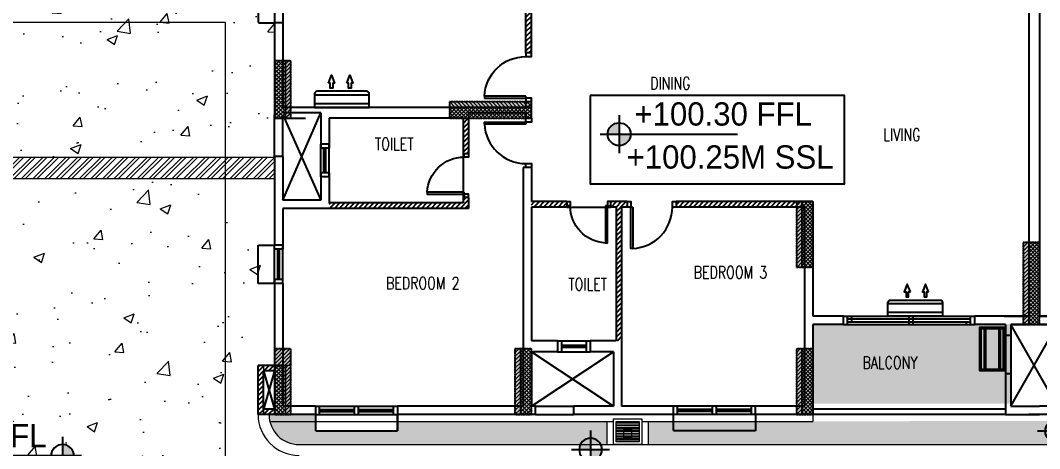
# Model space of a CAD drawing. Header units: millimetres. Extents: x 7964926 to 16080295, y -6277184 to -2986664.
# Drawn here: x 7988236 to 8006886, y -3138910 to -3131066 of the extents above; entities that cross this region are included whole.
import ezdxf

# ---------------------------------------------------------------- set-up
doc = ezdxf.new("R2010")
doc.units = ezdxf.units.MM
doc.header["$LTSCALE"] = 2000
doc.header["$MEASUREMENT"] = 0
for name, pattern in [('1', [0, 0, 0]), ('DASHED2', [0.375, 0.25, -0.125]), ('HIDDEN', [0.375, 0.25, -0.125])]:
    doc.linetypes.add(name, pattern=pattern)
for name, color, linetype in [('a-AC units', 7, 'Continuous'), ('a-chajja', 2, 'HIDDEN'), ('a-col', 8, 'DASHED2'), ('a-cutout', 8, 'Continuous'), ('a-door', 8, 'Continuous'), ('a-ele 1', 8, 'Continuous'), ('a-hat col', 252, 'Continuous'), ('a-hatch wall', 8, 'Continuous'), ('a-railing', 2, 'Continuous'), ('a-text m', 8, 'Continuous'), ('a-tile drop', 1, 'Continuous'), ('a-wall', 8, 'Continuous'), ('a-window', 8, 'Continuous'), ('L-FL', 7, 'Continuous')]:
    doc.layers.add(name, color=color, linetype=linetype)
for name, color, linetype, lineweight in [('Building block', 7, 'Continuous', 9), ('L - paving', 9, 'Continuous', 5), ('L-CHAMBERS', 50, 'Continuous', 5), ('L-CORECUT', 4, 'Continuous', 5), ('L-ELE 1', 24, 'Continuous', 20), ('L-ELE 2', 30, 'Continuous', 15), ('L-ELE 4', 27, 'Continuous', 9), ('L-HATCH-1', 9, 'Continuous', 5), ('L-Paver 400x400', 250, '1', 13), ('L-SHRUBS', 96, 'Continuous', 18), ('STR-Balcony', 250, 'Continuous', 15), ('STR-Capital', 8, 'Continuous', 15), ('STR-Column', 250, 'Continuous', 15), ('STR-Column Hatch', 250, 'Continuous', 15), ('STR-RCC Up Stand', 250, 'Continuous', 15)]:
    doc.layers.add(name, color=color, linetype=linetype, lineweight=lineweight)
doc.styles.add('a-100 txt m', font='romans.shx', dxfattribs={"width": 0.75, "height": 300})
doc.styles.add('Century Gothic', font='GOTHIC.TTF')
doc.styles.get("Standard").update_dxf_attribs({"font": 'romans.shx', "width": 0.75})
pattern_1 = [(45, (1286095.437, 166168.526), (-44.1941738, 44.1941738), [])]
pattern_2 = [(0, (5509213.427, -3743671.92), (12.5, 25), [0, -25])]
pattern_3 = [(315, (7499747.237, -621375.35), (35.3553391, 35.3553391), []), (45, (7499747.237, -621375.35), (-35.3553391, 35.3553391), [])]
pattern_4 = [(45, (5481601.44, -3629698.786), (-35.3553391, 35.3553391), []), (135, (5481601.44, -3629698.786), (-35.3553391, -35.3553391), [])]
pattern_5 = [(45, (5481601.44, -3635123.786), (-35.3553391, 35.3553391), []), (135, (5481601.44, -3635123.786), (-35.3553391, -35.3553391), [])]
pattern_6 = [(45, (5486101.44, -3635123.786), (-35.3553391, 35.3553391), []), (135, (5486101.44, -3635123.786), (-35.3553391, -35.3553391), [])]
pattern_7 = [(45, (5491251.44, -3635123.786), (-35.3553391, 35.3553391), []), (135, (5491251.44, -3635123.786), (-35.3553391, -35.3553391), [])]
pattern_8 = [(45, (5495401.44, -3633473.786), (-35.3553391, 35.3553391), []), (135, (5495401.44, -3633473.786), (-35.3553391, -35.3553391), [])]
pattern_9 = [(45, (5491251.44, -3632223.786), (-35.3553391, 35.3553391), []), (135, (5491251.44, -3632223.786), (-35.3553391, -35.3553391), [])]
pattern_10 = [(45, (5509213.427, -3525343.836), (-35.3553391, 35.3553391), [])]
pattern_11 = [(45, (5505063.427, -3526993.836), (-35.3553391, 35.3553391), [])]
pattern_12 = [(45, (5505063.427, -3524093.836), (-35.3553391, 35.3553391), [])]
pattern_13 = [(45, (5499913.427, -3526993.836), (-35.3553391, 35.3553391), [])]
pattern_14 = [(45, (5495713.427, -3526993.836), (-35.3553391, 35.3553391), [])]
pattern_15 = [(45, (5495713.427, -3521568.836), (-35.3553391, 35.3553391), [])]
pattern_16 = [(315, (7607877.187, -635187.335), (35.3553391, 35.3553391), [])]
pattern_17 = [(45, (5508973.427, -3616416.595), (-35.3553391, 35.3553391), [])]
pattern_18 = [(45, (0.82, 62375.11), (66.2912607, 243.067956), [312.5, -62.5, 0, -62.5])]
pattern_19 = [(50, (0, 0), (1972.4655, -172.56837), [206.25, -2268.75]), (355, (0, 0), (-381.56617, 2068.52837), [165, -1815]), (100.451444, (164.4, -14.4), (1590.89933, 1895.95998), [175.28553, -1928.1408]), (46.1842, (0, 550), (2934.91366, -455.178), [309.375, -3403.125]), (96.635635, (244.6, 512), (2570.32035, 2678.82615), [262.9284, -2892.2128]), (351.184164, (0, 550), (2570.3203, 2678.8262), [247.5, -2722.5]), (21, (275, 412.5), (1641.4944, -1107.20195), [206.25, -2268.75]), (326, (275, 412.5), (669.11716, 1994.1626), [165, -1815]), (71.451445, (411.8, 320.2), (2310.61154, 886.96067), [175.2855, -1928.1408]), (37.5, (0, 0), (33.4396, 915.4581), [0, -1793, 0, -1842.5, 0, -1821.875]), (7.5, (0, 0), (723.44123, 1084.63221), [0, -1050.5, 0, -1751.75, 0, -694.375]), (327.5, (-613.25, 0), (1468.0117, -62.0259), [0, -687.5, 0, -2145, 0, -2846.25]), (317.5, (-888.2, 0), (1603.76197, 275.2887), [0, -893.75, 0, -1424.5, 0, -2021.25])]

# ---------------------------------------------------------------- blocks, each defined once
blk = doc.blocks.new('basement - column')
at = {"layer": 'a-hat col'}
h = blk.add_hatch(color=256, dxfattribs=at)
h.dxf.hatch_style = 1
h.paths.add_polyline_path([(4800, -46799), (5100, -46799), (5100, -45749), (4800, -45749)])
h = blk.add_hatch(color=256, dxfattribs=at)
h.dxf.hatch_style = 1
h.paths.add_polyline_path([(9500, -46499), (8000, -46499), (8000, -46799), (9500, -46799)])
h = blk.add_hatch(color=256, dxfattribs=at)
h.dxf.hatch_style = 1
h.paths.add_polyline_path([(14650, -48324), (14350, -48324), (14350, -49524), (14650, -49524)])
h = blk.add_hatch(color=256, dxfattribs=at)
h.dxf.hatch_style = 1
h.paths.add_polyline_path([(18800, -49074), (18500, -49074), (18500, -50574), (18800, -50574)])
h = blk.add_hatch(color=256, dxfattribs=at)
h.dxf.hatch_style = 1
h.paths.add_polyline_path([(5100, -51024), (4800, -51024), (4800, -52224), (5100, -52224)])
h = blk.add_hatch(color=256, dxfattribs=at)
h.dxf.hatch_style = 1
h.paths.add_polyline_path([(9500, -51024), (9200, -51024), (9200, -52224), (9500, -52224)])
h = blk.add_hatch(color=256, dxfattribs=at)
h.dxf.hatch_style = 1
h.paths.add_polyline_path([(14650, -51024), (14350, -51024), (14350, -52224), (14650, -52224)])
at = {"layer": 'a-col', "linetype": 'DASHED2', "ltscale": 0.001}
for points in [[(4800, -46799), (5100, -46799), (5100, -45749), (4800, -45749)], [(8000, -46499), (8000, -46799), (9500, -46799), (9500, -46499)], [(14350, -49524), (14650, -49524), (14650, -48324), (14350, -48324)], [(18500, -50574), (18800, -50574), (18800, -49074), (18500, -49074)], [(4800, -52224), (5100, -52224), (5100, -51024), (4800, -51024)], [(9200, -52224), (9500, -52224), (9500, -51024), (9200, -51024)], [(14350, -52224), (14650, -52224), (14650, -51024), (14350, -51024)]]:
    blk.add_lwpolyline(points, close=True, dxfattribs=at)
blk = doc.blocks.new('finish lvl')
h = blk.add_hatch(color=256)
edge = h.paths.add_edge_path()
edge.add_ellipse((0.0378, 0.003), major_axis=(-0.0305, 0.0305), ratio=1, start_angle=-45, end_angle=45)
edge.add_line((-0.0053, 0.003), (0.0378, 0.003))
edge.add_line((0.0378, 0.003), (0.0378, 0.0461))
edge = h.paths.add_edge_path()
edge.add_ellipse((0.0378, 0.003), major_axis=(-0.0305, 0.0305), ratio=1, start_angle=135, end_angle=225)
edge.add_line((0.0809, 0.003), (0.0378, 0.003))
edge.add_line((0.0378, 0.003), (0.0378, -0.0401))
for p, q in [((0.0378, 0.0748), (0.0378, -0.0688)), ((-0.034, 0.003), (0.4857, 0.003))]:
    blk.add_line(p, q)
blk.add_ellipse((0.0378, 0.003), major_axis=(-0.0305, 0.0305), ratio=1, start_param=1.570796326794534, end_param=7.85398163397412)
at = {"layer": 'L-FL'}
for tag, p in [('%%P0.00', (0.1256, 0.0357)), ('FIN.LVL.', (0.1075, -0.103))]:
    blk.add_attdef(tag, p, '', height=0.08, dxfattribs=at)
blk = doc.blocks.new('*U160')
for points in [[(0, 80), (60, 80), (60, 0), (0, 0)], [(800, 80), (740, 80), (740, 0), (800, 0)]]:
    blk.add_lwpolyline(points)
blk.add_lwpolyline([(95, 0), (95, -679), (60, -679), (60, 0)], close=True)
blk.add_arc((57, 2), 683, 273.153, 359.7973)
blk = doc.blocks.new('*U161')
blk.add_line((70, 0), (70, 0))
blk.add_lwpolyline([(795, 100), (795, 859), (830, 859), (830, 100)], close=True)
for points in [[(0, 100), (70, 100), (70, 0), (0, 0)], [(900, 0), (830, 0), (830, 100), (900, 100)]]:
    blk.add_lwpolyline(points)
blk.add_arc((830, 100), 760, 92.6396, 180)
blk = doc.blocks.new('sd2400')
for p, q in [((0, 150), (2400, 150)), ((0, 0), (2400, 0)), ((75, 150), (75, 0)), ((75, 100), (2325, 100)), ((75, 50), (2325, 50)), ((150, 100), (150, 0)), ((1200, 150), (1200, 0)), ((1275, 150), (1275, 0)), ((2250, 150), (2250, 100)), ((2325, 150), (2325, 0))]:
    blk.add_line(p, q)
blk = doc.blocks.new('AC IDU')
at = {"color": 8}
for p, q in [((419493, 283872), (419493, 284872)), ((419651, 283872), (419651, 284872))]:
    blk.add_line(p, q, dxfattribs=at)
blk.add_lwpolyline([(419423, 284872), (419668, 284872, -0.414214), (419718, 284822), (419718, 283922, -0.414214), (419668, 283872), (419423, 283872)], format="xyb", close=True, dxfattribs=at)
at = {"color": 252}
for points in [[(419867, 284460), (420012, 284516), (419867, 284573), (419867, 284539), (419776, 284539), (419776, 284494), (419867, 284494)], [(419867, 284126), (420012, 284183), (419867, 284239), (419867, 284205), (419776, 284205), (419776, 284160), (419867, 284160)]]:
    blk.add_lwpolyline(points, close=True, dxfattribs=at)
blk = doc.blocks.new('AC ODU')
at = {"color": 8}
for p, q in [((420369, 284087), (421119, 284087)), ((420369, 284062), (421119, 284062)), ((420369, 283822), (421119, 283822)), ((420369, 283797), (421119, 283797))]:
    blk.add_line(p, q, dxfattribs=at)
for points in [[(420344, 284167), (421144, 284167), (421144, 283717), (420344, 283717)], [(420369, 284142), (421119, 284142), (421119, 283742), (420369, 283742)]]:
    blk.add_lwpolyline(points, close=True, dxfattribs=at)
blk = doc.blocks.new('block 1')
at = {"layer": 'a-hatch wall'}
h = blk.add_hatch(dxfattribs=at)
h.set_pattern_fill('ANSI31', color=256, scale=500)
h.set_pattern_definition(pattern_1)
h.paths.add_polyline_path([(8075169, -2893105), (8075069, -2893105), (8075069, -2895005), (8075169, -2895005)])
h = blk.add_hatch(dxfattribs=at)
h.set_pattern_fill('ANSI31', color=256, scale=500)
h.set_pattern_definition(pattern_1)
h.paths.add_polyline_path([(8074019, -2896205), (8073919, -2896205), (8073919, -2896855), (8074019, -2896855)])
h.paths.add_polyline_path([(8075169, -2895905), (8075069, -2895905), (8075069, -2896005), (8075169, -2896005)])
h = blk.add_hatch(dxfattribs=at)
h.set_pattern_fill('ANSI31', color=256, scale=500)
h.set_pattern_definition(pattern_1)
h.paths.add_polyline_path([(8074019, -2897655), (8073919, -2897655), (8073919, -2897755), (8071469, -2897755), (8071469, -2897855), (8074019, -2897855)])
h = blk.add_hatch(dxfattribs=at)
h.set_pattern_fill('ANSI31', color=256, scale=500)
h.set_pattern_definition(pattern_1)
h.paths.add_polyline_path([(8075819, -2897730), (8075169, -2897730), (8075169, -2897830), (8075819, -2897830)])
h = blk.add_hatch(dxfattribs=at)
h.set_pattern_fill('ANSI31', color=256, scale=500)
h.set_pattern_definition(pattern_1)
h.paths.add_polyline_path([(8076819, -2897830), (8076919, -2897830), (8076919, -2897730), (8076619, -2897730), (8076619, -2897830), (8076719, -2897830), (8076719, -2900280), (8076819, -2900280)])
h = blk.add_hatch(dxfattribs=at)
h.set_pattern_fill('ANSI31', color=256, scale=500)
h.set_pattern_definition(pattern_1)
h.paths.add_polyline_path([(8080119, -2897730), (8077819, -2897730), (8077819, -2897830), (8080119, -2897830)])
h = blk.add_hatch(dxfattribs=at)
h.set_pattern_fill('ANSI31', color=256, scale=500)
h.set_pattern_definition(pattern_1)
h.paths.add_polyline_path([(8070269, -2900830), (8070469, -2900830), (8070469, -2900730), (8070169, -2900730), (8070169, -2901630), (8070469, -2901630), (8070469, -2901530), (8070269, -2901530)])
at = {"layer": 'a-chajja'}
blk.add_line((8072719, -2901630), (8072719, -2901930), dxfattribs=at)
at = {"layer": 'a-chajja', "ltscale": 0.005}
for points in [[(8070469, -2892955), (8070169, -2892955), (8070169, -2894455), (8070469, -2894455)], [(8070469, -2899230), (8070169, -2899230), (8070169, -2898530), (8070469, -2898530)], [(8071219, -2901630), (8071219, -2901930), (8072719, -2901930), (8072719, -2901630)], [(8079269, -2901630), (8079269, -2901930), (8077769, -2901930), (8077769, -2901630)]]:
    blk.add_lwpolyline(points, dxfattribs=at)
at = {"layer": 'a-cutout', "linetype": 'HIDDEN', "ltscale": 1000}
for p, q in [((8070619, -2897705), (8071319, -2896105)), ((8070619, -2896143), (8071319, -2897705)), ((8083944, -2901480), (8084794, -2899980)), ((8084794, -2901480), (8083944, -2899980)), ((8075169, -2900480), (8076669, -2901480)), ((8075169, -2901480), (8076669, -2900480)), ((8070269, -2900830), (8070469, -2901530)), ((8070469, -2900830), (8070269, -2901530))]:
    blk.add_line(p, q, dxfattribs=at)
at = {"layer": 'a-door'}
for p, q in [((8070469, -2896905), (8070469, -2896143)), ((8070619, -2896905), (8070619, -2896143)), ((8083844, -2900180), (8083844, -2900880)), ((8083944, -2900180), (8083944, -2900880)), ((8075244, -2901480), (8075944, -2901480)), ((8075244, -2901630), (8075944, -2901630))]:
    blk.add_line(p, q, dxfattribs=at)
at = {"layer": 'a-ele 1'}
blk.add_line((8070469, -2896205), (8071038, -2896205), dxfattribs=at)
at = {"layer": 'a-railing'}
for p, q in [((8083844, -2901530), (8080319, -2901530)), ((8083844, -2901630), (8080319, -2901630))]:
    blk.add_line(p, q, dxfattribs=at)
at = {"layer": 'a-tile drop', "color": 8}
for p, q in [((8073919, -2896855), (8073919, -2897655)), ((8075819, -2897830), (8076619, -2897830))]:
    blk.add_line(p, q, dxfattribs=at)
at = {"layer": 'a-wall'}
for p, q in [((8084269, -2891805), (8084269, -2899830)), ((8084469, -2891805), (8084469, -2899830)), ((8075069, -2895005), (8075069, -2893105)), ((8075169, -2895005), (8075169, -2894080)), ((8070469, -2894455), (8070469, -2896143)), ((8070619, -2894455), (8070469, -2894455)), ((8070619, -2894455), (8070619, -2896005)), ((8075169, -2895005), (8075069, -2895005)), ((8075069, -2896005), (8075069, -2895905)), ((8075169, -2895905), (8075069, -2895905)), ((8075169, -2896205), (8075169, -2895905)), ((8075069, -2896005), (8070619, -2896005)), ((8071319, -2896105), (8070619, -2896105)), ((8071319, -2896105), (8071319, -2896755)), ((8074019, -2896105), (8074019, -2896855)), ((8075069, -2896105), (8074019, -2896105)), ((8075069, -2896105), (8075069, -2896205)), ((8071469, -2896205), (8071469, -2896755)), ((8073919, -2896205), (8071469, -2896205)), ((8073919, -2896205), (8073919, -2896855)), ((8075169, -2896205), (8075069, -2896205)), ((8071469, -2896680), (8071319, -2896680)), ((8070469, -2896905), (8070469, -2898530)), ((8070619, -2896905), (8070469, -2896905)), ((8070619, -2896905), (8070619, -2897705)), ((8074019, -2896855), (8073919, -2896855)), ((8071319, -2897205), (8071319, -2897705)), ((8071469, -2897280), (8071319, -2897280)), ((8071469, -2897205), (8071469, -2897755)), ((8075019, -2897105), (8075019, -2901480)), ((8075169, -2897105), (8075019, -2897105)), ((8075169, -2897105), (8075169, -2897730)), ((8071319, -2897705), (8070619, -2897705)), ((8073919, -2897755), (8071469, -2897755)), ((8073919, -2897655), (8073919, -2897755)), ((8074019, -2897655), (8073919, -2897655)), ((8074019, -2897655), (8074019, -2897855)), ((8075819, -2897730), (8075169, -2897730)), ((8075819, -2897830), (8075169, -2897830)), ((8075169, -2897830), (8075169, -2900280)), ((8075819, -2897730), (8075819, -2897830)), ((8076919, -2897730), (8076619, -2897730)), ((8076619, -2897730), (8076619, -2897830)), ((8076719, -2897830), (8076619, -2897830)), ((8076719, -2897830), (8076719, -2900280)), ((8076919, -2897830), (8076819, -2897830)), ((8076819, -2897830), (8076819, -2901480)), ((8076919, -2897730), (8076919, -2897830)), ((8080319, -2897730), (8077819, -2897730)), ((8077819, -2897730), (8077819, -2897830)), ((8080169, -2897830), (8077819, -2897830)), ((8080169, -2897830), (8080169, -2901480)), ((8080319, -2897730), (8080319, -2899830)), ((8070619, -2897855), (8070619, -2898530)), ((8074019, -2897855), (8070619, -2897855)), ((8070619, -2898530), (8070469, -2898530)), ((8070619, -2899230), (8070469, -2899230)), ((8070469, -2899230), (8070469, -2900730)), ((8070619, -2899230), (8070619, -2900730)), ((8080881, -2899830), (8080319, -2899830)), ((8080881, -2899980), (8080881, -2899830)), ((8084269, -2899830), (8083281, -2899830)), ((8083281, -2899980), (8083281, -2899830)), ((8083819, -2899830), (8084269, -2899830)), ((8084469, -2899830), (8085456, -2899830)), ((8084919, -2899830), (8084469, -2899830)), ((8080881, -2899980), (8080319, -2899980)), ((8080319, -2899980), (8080319, -2901630)), ((8083844, -2899980), (8083281, -2899980)), ((8083844, -2899980), (8083844, -2900180)), ((8084269, -2899980), (8083944, -2899980)), ((8083944, -2899980), (8083944, -2900180)), ((8083944, -2899980), (8084269, -2899980)), ((8084469, -2899980), (8084794, -2899980)), ((8084794, -2899980), (8084469, -2899980)), ((8083844, -2900180), (8083944, -2900180)), ((8075644, -2900280), (8075169, -2900280)), ((8075644, -2900280), (8075644, -2900480)), ((8076719, -2900280), (8076244, -2900280)), ((8076244, -2900280), (8076244, -2900480)), ((8075644, -2900480), (8075169, -2900480)), ((8075169, -2900480), (8075169, -2901480)), ((8076669, -2900480), (8076244, -2900480)), ((8076669, -2900480), (8076669, -2901480)), ((8070169, -2901630), (8070169, -2900730)), ((8070469, -2900730), (8070169, -2900730)), ((8070469, -2900730), (8070469, -2901630)), ((8070619, -2900730), (8070469, -2900730)), ((8070619, -2900730), (8070619, -2901480)), ((8070269, -2901530), (8070269, -2900830)), ((8070469, -2900830), (8070269, -2900830)), ((8083844, -2900880), (8083844, -2901630)), ((8083844, -2900880), (8083944, -2900880)), ((8083944, -2900880), (8083944, -2901480)), ((8070469, -2901530), (8070269, -2901530)), ((8071219, -2901480), (8070669, -2901480)), ((8071219, -2901480), (8071219, -2901630)), ((8071219, -2901480), (8071219, -2901630)), ((8072719, -2901480), (8072719, -2901630)), ((8075019, -2901480), (8072719, -2901480)), ((8072719, -2901480), (8072719, -2901630)), ((8075244, -2901480), (8075169, -2901480)), ((8075244, -2901630), (8075244, -2901480)), ((8076669, -2901480), (8075944, -2901480)), ((8075944, -2901630), (8075944, -2901480)), ((8077769, -2901480), (8076819, -2901480)), ((8077769, -2901630), (8077769, -2901480)), ((8080169, -2901480), (8079269, -2901480)), ((8079269, -2901630), (8079269, -2901480)), ((8083944, -2901480), (8084469, -2901480)), ((8084794, -2901480), (8084469, -2901480)), ((8070469, -2901630), (8070169, -2901630)), ((8071219, -2901630), (8070469, -2901630)), ((8075244, -2901630), (8072719, -2901630)), ((8077769, -2901630), (8075944, -2901630)), ((8080319, -2901630), (8079269, -2901630)), ((8083844, -2901630), (8084469, -2901630)), ((8084894, -2901630), (8084269, -2901630))]:
    blk.add_line(p, q, dxfattribs=at)
at = {"layer": 'a-window'}
for p, q in [((8070469, -2892955), (8070469, -2894455)), ((8070619, -2892955), (8070619, -2894455)), ((8071319, -2896755), (8071319, -2896680)), ((8071469, -2896755), (8071469, -2896680)), ((8071319, -2897205), (8071319, -2896755)), ((8071469, -2896755), (8071319, -2896755)), ((8071371, -2897205), (8071371, -2896755)), ((8071406, -2897205), (8071406, -2896755)), ((8071469, -2897205), (8071469, -2896755)), ((8071319, -2897280), (8071319, -2897205)), ((8071469, -2897205), (8071319, -2897205)), ((8071469, -2897280), (8071469, -2897205)), ((8070469, -2899230), (8070469, -2898530)), ((8070619, -2899230), (8070619, -2898530)), ((8070529, -2899155), (8070529, -2898605)), ((8070559, -2899155), (8070559, -2898605)), ((8075644, -2900280), (8076244, -2900280)), ((8075719, -2900280), (8075719, -2900480)), ((8075719, -2900363), (8076169, -2900363)), ((8075719, -2900398), (8076169, -2900398)), ((8076169, -2900280), (8076169, -2900480)), ((8075644, -2900480), (8076244, -2900480)), ((8071219, -2901480), (8072719, -2901480)), ((8071294, -2901630), (8071294, -2901480)), ((8071294, -2901538), (8071931, -2901538)), ((8071931, -2901630), (8071931, -2901480)), ((8072006, -2901630), (8072006, -2901480)), ((8072006, -2901538), (8072644, -2901538)), ((8072644, -2901630), (8072644, -2901480)), ((8079269, -2901480), (8077769, -2901480)), ((8077844, -2901630), (8077844, -2901480)), ((8078481, -2901538), (8077844, -2901538)), ((8078481, -2901630), (8078481, -2901480)), ((8078556, -2901630), (8078556, -2901480)), ((8079194, -2901538), (8078556, -2901538)), ((8079194, -2901630), (8079194, -2901480)), ((8071219, -2901630), (8072719, -2901630)), ((8071294, -2901573), (8071931, -2901573)), ((8072006, -2901573), (8072644, -2901573)), ((8079269, -2901630), (8077769, -2901630)), ((8078481, -2901573), (8077844, -2901573)), ((8079194, -2901573), (8078556, -2901573))]:
    blk.add_line(p, q, dxfattribs=at)
for points in [[(8070619, -2898530), (8070619, -2898605), (8070469, -2898605), (8070469, -2898530)], [(8070619, -2899230), (8070619, -2899155), (8070469, -2899155), (8070469, -2899230)]]:
    blk.add_lwpolyline(points, dxfattribs=at)
at = {"layer": 'a-AC units', "xscale": -1, "rotation": 270}
blk.add_blockref('AC IDU', (7787330, -3315428), dxfattribs=at)
at = {"layer": 'a-AC units'}
for name, p, rotation in [('AC IDU', (8366564, -3319253), 89.9999999998772), ('AC IDU', (8366564, -3319253), 89.9999999998772), ('AC ODU', (7799658, -2479686), 270)]:
    blk.add_blockref(name, p, dxfattribs=dict(at, rotation=rotation))
at = {"layer": 'a-door', "xscale": -1}
for name, p, rotation in [('*U161', (8075169, -2895005), 90), ('*U160', (8073939, -2897655), 270), ('sd2400', (8080881, -2899830), 180)]:
    blk.add_blockref(name, p, dxfattribs=dict(at, rotation=rotation))
at = {"layer": 'a-door'}
for p, rotation in [((8075169, -2897105), 90), ((8077819, -2897730), 180)]:
    blk.add_blockref('*U161', p, dxfattribs=dict(at, rotation=rotation))
at = {"layer": 'a-door', "xscale": -1}
blk.add_blockref('*U160', (8076619, -2897810), dxfattribs=at)

msp = doc.modelspace()

# ---------------------------------------------------------------- hatches: boundary and pattern name
at = {"layer": 'L - paving'}
h = msp.add_hatch(dxfattribs=at)
h.set_pattern_fill('AR-CONC', color=252, scale=275)
h.set_pattern_definition(pattern_19)
h.paths.add_polyline_path([(7986586.3, -3133569.2), (7992886.1, -3133568.9), (7992886.1, -3129560), (7992586.1, -3129610), (7992586.1, -3128450.7), (7992586, -3128450.7), (7992586, -3127569.1), (7991626, -3127569.1), (7991626, -3127569.1), (7986586.3, -3127569.1)])
h = msp.add_hatch(dxfattribs=at)
h.set_pattern_fill('ANSI36', color=37, scale=1000)
h.set_pattern_definition(pattern_18)
edge = h.paths.add_edge_path()
edge.add_line((7992136.3, -3148035), (7992136.3, -3147785))
edge.add_arc((7992306.3, -3140956.6), 6830.5, 268.57325, 291.21603)
edge.add_arc((7997602.3, -3156185), 9300, 90, 107.67807, ccw=False)
edge.add_line((7997602.3, -3146885), (7997602.3, -3145035))
edge.add_arc((7997602.3, -3156185), 11150, 90, 107.67807)
edge.add_arc((7992136.3, -3139035), 6850, 162.24721, 287.67807, ccw=False)
edge.add_arc((7974192.2, -3131834.2), 12512.3, 335.88494, 350.17669)
edge.add_line((7986521, -3133968.9), (7984258.1, -3133968.9))
edge.add_arc((7977879.4, -3133322.3), 6411.4, 332.55187, 354.2119, ccw=False)
edge.add_line((7983569.1, -3136277.6), (7983260.9, -3137542.5))
edge.add_arc((7992136.3, -3139035), 9000, 170.45434, 171.44305)
edge.add_arc((7992162.9, -3139026.2), 9025, 171.52311, 224.84675)
edge.add_line((7985764.2, -3145390.8), (7985927.8, -3145550.8))
edge.add_arc((7992136.3, -3139035), 9000, 226.3839, 238.66117)
edge.add_line((7987455.4, -3146721.9), (7987825.7, -3146032.6))
edge.add_line((7987825.7, -3146032.6), (7988671.4, -3146486.9))
edge.add_line((7988671.4, -3146486.9), (7988300.8, -3147176.8))
edge.add_arc((7992136.3, -3139035), 9000, 244.77563, 270)
h = msp.add_hatch(dxfattribs=at)
h.set_pattern_fill('ANSI36', color=37, scale=1000)
h.set_pattern_definition(pattern_18)
edge = h.paths.add_edge_path()
edge.add_line((7992136.3, -3148035), (7992136.3, -3147785))
edge.add_arc((7992306.3, -3140956.6), 6830.5, 268.57325, 291.21603)
edge.add_arc((7997602.3, -3156185), 9300, 90, 107.67807, ccw=False)
edge.add_line((7997602.3, -3146885), (7997602.3, -3145035))
edge.add_arc((7997602.3, -3156185), 11150, 90, 107.67807)
edge.add_arc((7992136.3, -3139035), 6850, 162.24721, 287.67807, ccw=False)
edge.add_arc((7974192.2, -3131834.2), 12512.3, 335.88494, 350.17669)
edge.add_line((7986521, -3133968.9), (7984258.1, -3133968.9))
edge.add_arc((7977879.4, -3133322.3), 6411.4, 332.55187, 354.2119, ccw=False)
edge.add_line((7983569.1, -3136277.6), (7983260.9, -3137542.5))
edge.add_arc((7983415.6, -3138827.7), 1294.5, 83.13568, 96.86432, ccw=False)
edge.add_arc((7992114.5, -3139047.7), 8675.8, 170.0087, 226.4298)
edge.add_line((7986134.8, -3145333.6), (7985927.8, -3145550.8))
edge.add_arc((7992136.3, -3139035), 9000, 226.3839, 238.66117)
edge.add_line((7987455.4, -3146721.9), (7987825.7, -3146032.6))
edge.add_line((7987825.7, -3146032.6), (7988671.4, -3146486.9))
edge.add_line((7988671.4, -3146486.9), (7988300.8, -3147176.8))
edge.add_arc((7992136.3, -3139035), 9000, 244.77563, 270)
h = msp.add_hatch(dxfattribs=at)
h.set_pattern_fill('AR-CONC', color=252, scale=275)
h.set_pattern_definition(pattern_19)
edge = h.paths.add_edge_path()
edge.add_arc((7997587.7, -3156087), 11052, 89.92428, 107.02814, ccw=False)
edge.add_line((7997602.3, -3145035), (7997602.3, -3139092))
edge.add_line((7997602.3, -3139092), (7993336.1, -3139035))
edge.add_arc((7993336.2, -3138284.7), 750.3, 180.02144, 269.99108, ccw=False)
edge.add_line((7992586, -3138285), (7992586, -3137385))
edge.add_line((7992586, -3137385), (7992886.1, -3137385))
edge.add_line((7992886.1, -3137385), (7992886.1, -3133968.9))
edge.add_line((7992886.1, -3133968.9), (7992886.1, -3133968.9))
edge.add_line((7992886.1, -3133968.9), (7986521, -3133968.9))
edge.add_arc((7973090.9, -3131571.9), 13642.3, 336.16526, 349.88058, ccw=False)
edge.add_arc((7992136.5, -3139036.6), 6850.7, 163.4468, 288.86131)
at = {"layer": 'L-HATCH-1'}
h = msp.add_hatch(dxfattribs=at)
h.set_pattern_fill('STEEL', color=26, scale=1200)
h.set_pattern_definition([(45, (0, 0), (-106.0660172, 106.0660172), []), (45, (0, 75), (-106.0660172, 106.0660172), [])])
edge = h.paths.add_edge_path()
edge.add_line((7984285.2, -3133568.9), (7984285.2, -3133589.1))
edge.add_arc((7977879.4, -3133322.3), 6411.4, 354.2119, 357.61521, ccw=False)
edge.add_line((7984258.1, -3133968.9), (7992886.1, -3133968.9))
edge.add_line((7992886.1, -3133968.9), (7992886.1, -3133568.9))
edge.add_line((7992886.1, -3133568.9), (7984285.2, -3133568.9))
at = {"layer": 'L-Paver 400x400', "true_color": 0x636466}
h = msp.add_hatch(dxfattribs=at)
h.set_pattern_fill('ANSI32', color=251, scale=135, angle=315)
h.set_pattern_definition([(0, (475, 9694.155), (1e-14, 50.625), []), (0, (491.873, 9677.28), (1e-14, 50.625), [])])
h.paths.add_polyline_path([(7999558.7, -3138414.6), (7999138.7, -3138414.6), (7999138.7, -3138785), (7999558.7, -3138785)])
at = {"layer": 'L-SHRUBS'}
h = msp.add_hatch(dxfattribs=at)
h.set_pattern_fill('GRASS', color=256, scale=200)
h.set_pattern_definition([(90, (83511.5, 57551.15), (-141.4213562, 141.4213562), [37.5, -245.3427126]), (45, (83511.5, 57551.15), (-141.4213562, 141.4213562), [37.5, -162.5]), (135, (83511.5, 57551.15), (-141.4213562, -141.4213562), [37.5, -162.5])])
edge = h.paths.add_edge_path()
edge.add_arc((7993336.1, -3138285), 550, 180, 270)
edge.add_line((7993336.1, -3138835), (7998973.7, -3138835))
edge.add_line((7998973.7, -3138835), (7998973.7, -3138410))
edge.add_line((7998973.7, -3138410), (7995136.3, -3138410))
edge.add_line((7995136.3, -3138410), (7995136.3, -3138585))
edge.add_line((7995136.3, -3138585), (7993636.3, -3138585))
edge.add_line((7993636.3, -3138585), (7993636.3, -3138285))
edge.add_line((7993636.3, -3138285), (7992786.1, -3138285))
h.paths.add_polyline_path([(8013398.7, -3138835), (8013398.7, -3138285), (8013386.3, -3138285), (8013386.3, -3138410), (8011886.3, -3138410), (8011886.3, -3138394), (8002736.1, -3138410), (8001562, -3138410), (8000943, -3138410), (8000186.3, -3138410), (7999723.7, -3138410), (7999723.7, -3138835)])
h.paths.add_polyline_path([(8021751.1, -3135423), (8022551.1, -3135423), (8022551.1, -3136221.6), (8021751.1, -3136221.6)], flags=16)
h.paths.add_polyline_path([(8014457.4, -3126783.4), (8014457, -3125984.8), (8015257.4, -3125983.4), (8015257.4, -3126783.4)], flags=16)
h.paths.add_polyline_path([(8023561.3, -3136560), (8023211.3, -3136560), (8023211.3, -3136210), (8023561.3, -3136210)])
edge = h.paths.add_edge_path()
edge.add_line((8007986.1, -3125310), (8007986.1, -3126310))
edge.add_line((8007986.1, -3126310), (8013086.3, -3126310))
edge.add_line((8013086.3, -3126310), (8013086.3, -3128835))
edge.add_line((8013086.3, -3128835), (8016286.3, -3128835))
edge.add_line((8016286.3, -3128835), (8016286.3, -3129610))
edge.add_line((8016286.3, -3129610), (8020439.7, -3129619.6))
edge.add_line((8020439.7, -3129619.6), (8020439.7, -3128855))
edge.add_line((8020439.7, -3128855), (8021239.7, -3128855))
edge.add_line((8021239.7, -3128855), (8021239.7, -3129653.5))
edge.add_line((8021239.7, -3129653.5), (8020811.1, -3129653.5))
edge.add_line((8020811.1, -3129653.5), (8020811.1, -3138285))
edge.add_line((8020811.1, -3138285), (8020686.2, -3138285))
edge.add_line((8020686.2, -3138285), (8020686.1, -3138410))
edge.add_line((8020686.1, -3138410), (8019936.3, -3138410))
edge.add_line((8019936.3, -3138410), (8019936.3, -3138585))
edge.add_line((8019936.3, -3138585), (8018436.3, -3138585))
edge.add_line((8018436.3, -3138585), (8018436.3, -3138285))
edge.add_line((8018436.3, -3138285), (8014148.7, -3138285))
edge.add_line((8014148.7, -3138285), (8014148.7, -3138835))
edge.add_line((8014148.7, -3138835), (8021361.3, -3138835))
edge.add_arc((8021503.5, -3136531.6), 2307.7, 266.46598, 359.91659)
edge.add_line((8023811.3, -3136535), (8023811.3, -3127410))
edge.add_line((8023811.3, -3127410), (8015336.3, -3127410))
edge.add_line((8015336.3, -3127410), (8015336.3, -3125910))
edge.add_line((8015336.3, -3125910), (8014586.3, -3125910))
edge.add_line((8014586.3, -3125910), (8014586.3, -3125310))
edge.add_line((8014586.3, -3125310), (8007986.1, -3125310))
at = {"layer": 'STR-Balcony', "linetype": 'Continuous'}
h = msp.add_hatch(dxfattribs=at)
h.set_pattern_fill('DOTS', color=256, scale=400, style=0)
h.set_pattern_definition(pattern_2)
h.paths.add_polyline_path([(8002736.1, -3138085), (8006361.1, -3138085), (8006361.1, -3136635), (8002736.1, -3136635)])
h = msp.add_hatch(dxfattribs=at)
h.set_pattern_fill('DOTS', color=256, scale=400, style=0)
h.set_pattern_definition(pattern_2)
h.paths.add_polyline_path([(8002736.1, -3138085), (8006361.1, -3138085), (8006361.1, -3136635), (8002736.1, -3136635)])
at = {"layer": 'STR-Column Hatch'}
h = msp.add_hatch(dxfattribs=at)
h.set_pattern_fill('ANSI37', color=250, scale=400)
h.set_pattern_definition(pattern_4)
h.paths.add_polyline_path([(7992886.1, -3132860), (7993086.1, -3132860), (7993086.1, -3131810), (7992886.1, -3131810)])
h = msp.add_hatch(dxfattribs=at)
h.set_pattern_fill('ANSI37', color=250, scale=400)
h.set_pattern_definition(pattern_4)
h.paths.add_polyline_path([(7992886.1, -3132860), (7993086.1, -3132860), (7993086.1, -3131810), (7992886.1, -3131810)])
h = msp.add_hatch(dxfattribs=at)
h.set_pattern_fill('ANSI31', color=250, scale=400)
h.set_pattern_definition(pattern_15)
h.paths.add_polyline_path([(7993086.1, -3132860), (7993186.1, -3132860), (7993186.1, -3131810), (7993086.1, -3131810)])
h = msp.add_hatch(dxfattribs=at)
h.set_pattern_fill('ANSI31', color=250, scale=400)
h.set_pattern_definition(pattern_15)
h.paths.add_polyline_path([(7993086.1, -3132860), (7993186.1, -3132860), (7993186.1, -3131810), (7993086.1, -3131810)])
h = msp.add_hatch(dxfattribs=at)
h.set_pattern_fill('ANSI31', color=250, scale=400, angle=-90)
h.set_pattern_definition(pattern_16)
h.paths.add_polyline_path([(7996086.1, -3132560), (7996086.1, -3132660), (7997586.1, -3132660), (7997586.1, -3132560)])
h = msp.add_hatch(dxfattribs=at)
h.set_pattern_fill('ANSI31', color=250, scale=400, angle=-90)
h.set_pattern_definition(pattern_16)
h.paths.add_polyline_path([(7996086.1, -3132560), (7996086.1, -3132660), (7997586.1, -3132660), (7997586.1, -3132560)])
h = msp.add_hatch(dxfattribs=at)
h.set_pattern_fill('ANSI37', color=250, scale=400, angle=-90)
h.set_pattern_definition(pattern_3)
h.paths.add_polyline_path([(7996086.1, -3132660), (7996086.1, -3132860), (7997586.1, -3132860), (7997586.1, -3132660)])
h = msp.add_hatch(dxfattribs=at)
h.set_pattern_fill('ANSI37', color=250, scale=400, angle=-90)
h.set_pattern_definition(pattern_3)
h.paths.add_polyline_path([(7996086.1, -3132660), (7996086.1, -3132860), (7997586.1, -3132860), (7997586.1, -3132660)])
h = msp.add_hatch(dxfattribs=at)
h.set_pattern_fill('ANSI31', color=250, scale=400)
h.set_pattern_definition(pattern_12)
h.paths.add_polyline_path([(8002436.1, -3135585), (8002536.1, -3135585), (8002536.1, -3134385), (8002436.1, -3134385)])
h = msp.add_hatch(dxfattribs=at)
h.set_pattern_fill('ANSI31', color=250, scale=400)
h.set_pattern_definition(pattern_12)
h.paths.add_polyline_path([(8002436.1, -3135585), (8002536.1, -3135585), (8002536.1, -3134385), (8002436.1, -3134385)])
h = msp.add_hatch(dxfattribs=at)
h.set_pattern_fill('ANSI37', color=250, scale=400)
h.set_pattern_definition(pattern_9)
h.paths.add_polyline_path([(8002536.1, -3135585), (8002736.1, -3135585), (8002736.1, -3134385), (8002536.1, -3134385)])
h = msp.add_hatch(dxfattribs=at)
h.set_pattern_fill('ANSI37', color=250, scale=400)
h.set_pattern_definition(pattern_9)
h.paths.add_polyline_path([(8002536.1, -3135585), (8002736.1, -3135585), (8002736.1, -3134385), (8002536.1, -3134385)])
h = msp.add_hatch(dxfattribs=at)
h.set_pattern_fill('ANSI31', color=250, scale=400)
h.set_pattern_definition(pattern_10)
h.paths.add_polyline_path([(8006586.1, -3136635), (8006686.1, -3136635), (8006686.1, -3135135), (8006586.1, -3135135)])
h = msp.add_hatch(dxfattribs=at)
h.set_pattern_fill('ANSI31', color=250, scale=400)
h.set_pattern_definition(pattern_10)
h.paths.add_polyline_path([(8006586.1, -3136635), (8006686.1, -3136635), (8006686.1, -3135135), (8006586.1, -3135135)])
h = msp.add_hatch(dxfattribs=at)
h.set_pattern_fill('ANSI37', color=250, scale=400)
h.set_pattern_definition(pattern_8)
h.paths.add_polyline_path([(8006686.1, -3136635), (8006886.1, -3136635), (8006886.1, -3135135), (8006686.1, -3135135)])
h = msp.add_hatch(dxfattribs=at)
h.set_pattern_fill('ANSI37', color=250, scale=400)
h.set_pattern_definition(pattern_8)
h.paths.add_polyline_path([(8006686.1, -3136635), (8006886.1, -3136635), (8006886.1, -3135135), (8006686.1, -3135135)])
h = msp.add_hatch(dxfattribs=at)
h.set_pattern_fill('ANSI31', color=250, scale=400)
h.set_pattern_definition(pattern_17)
h.paths.add_polyline_path([(7993186.1, -3137085), (7993186.1, -3137385), (7992886.1, -3137385), (7992886.1, -3137085)])
h = msp.add_hatch(dxfattribs=at)
h.set_pattern_fill('ANSI31', color=250, scale=400)
h.set_pattern_definition(pattern_17)
h.paths.add_polyline_path([(7993186.1, -3137085), (7993186.1, -3137385), (7992886.1, -3137385), (7992886.1, -3137085)])
h = msp.add_hatch(dxfattribs=at)
h.set_pattern_fill('ANSI31', color=250, scale=400)
h.set_pattern_definition(pattern_13)
h.paths.add_polyline_path([(7997286.1, -3138285), (7997386.1, -3138285), (7997386.1, -3137085), (7997286.1, -3137085)])
h = msp.add_hatch(dxfattribs=at)
h.set_pattern_fill('ANSI31', color=250, scale=400)
h.set_pattern_definition(pattern_13)
h.paths.add_polyline_path([(7997286.1, -3138285), (7997386.1, -3138285), (7997386.1, -3137085), (7997286.1, -3137085)])
h = msp.add_hatch(dxfattribs=at)
h.set_pattern_fill('ANSI37', color=250, scale=400)
h.set_pattern_definition(pattern_6)
h.paths.add_polyline_path([(7997386.1, -3138285), (7997586.1, -3138285), (7997586.1, -3137085), (7997386.1, -3137085)])
h = msp.add_hatch(dxfattribs=at)
h.set_pattern_fill('ANSI37', color=250, scale=400)
h.set_pattern_definition(pattern_6)
h.paths.add_polyline_path([(7997386.1, -3138285), (7997586.1, -3138285), (7997586.1, -3137085), (7997386.1, -3137085)])
h = msp.add_hatch(dxfattribs=at)
h.set_pattern_fill('ANSI31', color=250, scale=400)
h.set_pattern_definition(pattern_11)
h.paths.add_polyline_path([(8002436.1, -3138285), (8002536.1, -3138285), (8002536.1, -3137085), (8002436.1, -3137085)])
h = msp.add_hatch(dxfattribs=at)
h.set_pattern_fill('ANSI31', color=250, scale=400)
h.set_pattern_definition(pattern_11)
h.paths.add_polyline_path([(8002436.1, -3138285), (8002536.1, -3138285), (8002536.1, -3137085), (8002436.1, -3137085)])
h = msp.add_hatch(dxfattribs=at)
h.set_pattern_fill('ANSI37', color=250, scale=400)
h.set_pattern_definition(pattern_7)
h.paths.add_polyline_path([(8002536.1, -3138285), (8002736.1, -3138285), (8002736.1, -3137085), (8002536.1, -3137085)])
h = msp.add_hatch(dxfattribs=at)
h.set_pattern_fill('ANSI37', color=250, scale=400)
h.set_pattern_definition(pattern_7)
h.paths.add_polyline_path([(8002536.1, -3138285), (8002736.1, -3138285), (8002736.1, -3137085), (8002536.1, -3137085)])
h = msp.add_hatch(dxfattribs=at)
h.set_pattern_fill('ANSI37', color=250, scale=400)
h.set_pattern_definition(pattern_5)
h.paths.add_polyline_path([(7992886.1, -3138285), (7993086.1, -3138285), (7993086.1, -3137385), (7992886.1, -3137385)])
h = msp.add_hatch(dxfattribs=at)
h.set_pattern_fill('ANSI37', color=250, scale=400)
h.set_pattern_definition(pattern_5)
h.paths.add_polyline_path([(7992886.1, -3138285), (7993086.1, -3138285), (7993086.1, -3137385), (7992886.1, -3137385)])
h = msp.add_hatch(dxfattribs=at)
h.set_pattern_fill('ANSI31', color=250, scale=400)
h.set_pattern_definition(pattern_14)
h.paths.add_polyline_path([(7993086.1, -3138285), (7993186.1, -3138285), (7993186.1, -3137385), (7993086.1, -3137385)])
h = msp.add_hatch(dxfattribs=at)
h.set_pattern_fill('ANSI31', color=250, scale=400)
h.set_pattern_definition(pattern_14)
h.paths.add_polyline_path([(7993086.1, -3138285), (7993186.1, -3138285), (7993186.1, -3137385), (7993086.1, -3137385)])

# ---------------------------------------------------------------- linework, layer by layer
at = {"layer": 'a-door'}
for p, q in [((7992886.3, -3133497.5), (7992886.3, -3132797.5)), ((7993036.3, -3133497.5), (7993036.3, -3132797.5))]:
    msp.add_line(p, q, dxfattribs=at)
at = {"layer": 'a-wall'}
for p, q in [((7992886.3, -3131110), (7992886.3, -3132797.5)), ((7993036.3, -3131110), (7992886.3, -3131110)), ((7992886.3, -3131110), (7992886.3, -3132797.5)), ((7993036.3, -3131110), (7992886.3, -3131110)), ((7993036.3, -3131110), (7993036.3, -3132660)), ((7993036.3, -3131110), (7993036.3, -3132660))]:
    msp.add_line(p, q, dxfattribs=at)
at = {"layer": 'a-window'}
for p, q in [((7992886.3, -3129610), (7992886.3, -3131110)), ((7993036.3, -3129610), (7993036.3, -3131110))]:
    msp.add_line(p, q, dxfattribs=at)
at = {"layer": 'L-CHAMBERS', "color": 42}
for points in [[(7998973.7, -3138835), (7998973.7, -3138410)], [(7999723.7, -3138410), (7999723.7, -3138835)]]:
    msp.add_lwpolyline(points, dxfattribs=at)
for points in [[(7999608.7, -3138835), (7999088.7, -3138835), (7999088.7, -3138364.6), (7999608.7, -3138364.6)], [(7999558.7, -3138785), (7999138.7, -3138785), (7999138.7, -3138414.6), (7999558.7, -3138414.6)]]:
    msp.add_lwpolyline(points, close=True, dxfattribs=at)
at = {"layer": 'L-CORECUT', "const_width": 25}
msp.add_lwpolyline([(7999273.7, -3138555.2), (7999423.7, -3138555.2), (7999423.7, -3138705.2), (7999273.7, -3138705.2)], close=True, dxfattribs=at)
at = {"layer": 'L-ELE 1'}
msp.add_arc((7993336.1, -3138285), 750, 180, 270, dxfattribs=at)
at = {"layer": 'L-ELE 2'}
msp.add_line((7993336.1, -3138835), (8021511.3, -3138835), dxfattribs=at)
for points in [[(7992800.5, -3138410), (7999088.7, -3138410)], [(7999608.7, -3138410), (8002736.1, -3138410)], [(8002736.1, -3138285), (8002736.1, -3138410)]]:
    msp.add_lwpolyline(points, dxfattribs=at)
msp.add_arc((7993336.1, -3138285), 550, 180, 270, dxfattribs=at)
at = {"layer": 'L-ELE 4'}
for p, q in [((7984285.2, -3133568.9), (7992886.1, -3133568.9)), ((7992886.3, -3133968.9), (7984258.1, -3133968.9))]:
    msp.add_line(p, q, dxfattribs=at)
msp.add_arc((7992136.3, -3139035), 6850, 163.45936, 287.67807, dxfattribs=at)
at = {"layer": 'L-FL', "color": 2, "ltscale": 0.5}
msp.add_lwpolyline([(7998664.7, -3132440.9), (7998664.7, -3134059.5), (8003318, -3134059.5), (8003318, -3132440.9)], close=True, dxfattribs=at)
at = {"layer": 'STR-Capital', "linetype": 'HIDDEN', "ltscale": 0.005}
msp.add_lwpolyline([(7983786.1, -3131097.5), (7991986.1, -3131097.5), (7991986.1, -3139585), (8021786.1, -3139585), (8021786.1, -3135872.5)], dxfattribs=at)
msp.add_lwpolyline([(7983786.1, -3131097.5), (7991986.1, -3131097.5), (7991986.1, -3139585), (8021786.1, -3139585), (8021786.1, -3135872.5)], dxfattribs=at)
at = {"layer": 'STR-Column', "color": 8}
for points in [[(7992886.1, -3132860), (7993086.1, -3132860), (7993086.1, -3131810), (7992886.1, -3131810)], [(7992886.1, -3132860), (7993086.1, -3132860), (7993086.1, -3131810), (7992886.1, -3131810)], [(7993086.1, -3132860), (7993186.1, -3132860), (7993186.1, -3131810), (7993086.1, -3131810)], [(7993086.1, -3132860), (7993186.1, -3132860), (7993186.1, -3131810), (7993086.1, -3131810)], [(7996086.1, -3132560), (7996086.1, -3132660), (7997586.1, -3132660), (7997586.1, -3132560)], [(7996086.1, -3132560), (7996086.1, -3132660), (7997586.1, -3132660), (7997586.1, -3132560)], [(7996086.1, -3132660), (7996086.1, -3132860), (7997586.1, -3132860), (7997586.1, -3132660)], [(7996086.1, -3132660), (7996086.1, -3132860), (7997586.1, -3132860), (7997586.1, -3132660)], [(8002436.1, -3135585), (8002536.1, -3135585), (8002536.1, -3134385), (8002436.1, -3134385)], [(8002436.1, -3135585), (8002536.1, -3135585), (8002536.1, -3134385), (8002436.1, -3134385)], [(8002536.1, -3135585), (8002736.1, -3135585), (8002736.1, -3134385), (8002536.1, -3134385)], [(8002536.1, -3135585), (8002736.1, -3135585), (8002736.1, -3134385), (8002536.1, -3134385)], [(8006586.1, -3136635), (8006686.1, -3136635), (8006686.1, -3135135), (8006586.1, -3135135)], [(8006586.1, -3136635), (8006686.1, -3136635), (8006686.1, -3135135), (8006586.1, -3135135)], [(8006686.1, -3136635), (8006886.1, -3136635), (8006886.1, -3135135), (8006686.1, -3135135)], [(8006686.1, -3136635), (8006886.1, -3136635), (8006886.1, -3135135), (8006686.1, -3135135)], [(7993186.1, -3137085), (7993186.1, -3137385), (7992886.1, -3137385), (7992886.1, -3137085)], [(7993186.1, -3137085), (7993186.1, -3137385), (7992886.1, -3137385), (7992886.1, -3137085)], [(7997286.1, -3138285), (7997386.1, -3138285), (7997386.1, -3137085), (7997286.1, -3137085)], [(7997286.1, -3138285), (7997386.1, -3138285), (7997386.1, -3137085), (7997286.1, -3137085)], [(7997386.1, -3138285), (7997586.1, -3138285), (7997586.1, -3137085), (7997386.1, -3137085)], [(7997386.1, -3138285), (7997586.1, -3138285), (7997586.1, -3137085), (7997386.1, -3137085)], [(8002436.1, -3138285), (8002536.1, -3138285), (8002536.1, -3137085), (8002436.1, -3137085)], [(8002436.1, -3138285), (8002536.1, -3138285), (8002536.1, -3137085), (8002436.1, -3137085)], [(8002536.1, -3138285), (8002736.1, -3138285), (8002736.1, -3137085), (8002536.1, -3137085)], [(8002536.1, -3138285), (8002736.1, -3138285), (8002736.1, -3137085), (8002536.1, -3137085)], [(7992886.1, -3138285), (7993086.1, -3138285), (7993086.1, -3137385), (7992886.1, -3137385)], [(7992886.1, -3138285), (7993086.1, -3138285), (7993086.1, -3137385), (7992886.1, -3137385)], [(7993086.1, -3138285), (7993186.1, -3138285), (7993186.1, -3137385), (7993086.1, -3137385)], [(7993086.1, -3138285), (7993186.1, -3138285), (7993186.1, -3137385), (7993086.1, -3137385)]]:
    msp.add_lwpolyline(points, close=True, dxfattribs=at)
at = {"layer": 'STR-RCC Up Stand'}
for points in [[(7992686, -3138285), (7992586, -3138285), (7992586, -3137385), (7992686, -3137385)], [(7992686, -3138285), (7992586, -3138285), (7992586, -3137385), (7992686, -3137385)], [(7992686, -3137485), (7992886, -3137485), (7992886, -3137385), (7992686, -3137385)], [(7992686, -3137485), (7992886, -3137485), (7992886, -3137385), (7992686, -3137385)], [(7992686, -3138185), (7992886, -3138185), (7992886, -3138285), (7992686, -3138285)], [(7992686, -3138185), (7992886, -3138185), (7992886, -3138285), (7992686, -3138285)]]:
    msp.add_lwpolyline(points, close=True, dxfattribs=at)

# ---------------------------------------------------------------- block references
at = {"layer": 'Building block', "color": 8}
msp.add_blockref('block 1', (-77582.6, -236654.6), dxfattribs=at)
at = {"layer": 'L-FL', "ltscale": 0.5}
ref = msp.add_blockref('finish lvl', (7999009.7, -3133165.3), dxfattribs=dict(at, xscale=4835.363999962537, yscale=4835.363999962537, zscale=4835.363999962537, rotation=0.0002105369682294075))
ref.add_attrib('FIN.LVL.', '+100.25M SSL', (7999328.7, -3133781.4, 0), dxfattribs={"ltscale": 0.5, "height": 426.242, "rotation": 0.00021, "style": 'Century Gothic'})
ref.add_attrib('%%P0.00', '+100.30 FFL', (7999471.6, -3132993.6), dxfattribs={"ltscale": 0.5, "height": 426.242, "rotation": 0.00021, "style": 'Century Gothic'})
ref = msp.add_blockref('finish lvl', (8007181.8, -3138407.5), dxfattribs=dict(at, xscale=4835.363999980465, yscale=4835.363999980465, zscale=4835.363999980465, rotation=269.9995789342015))
ref.add_attrib('FIN.LVL.', 'FGL', (8007118.8, -3140023.3, 0), dxfattribs={"ltscale": 0.5, "height": 426.24, "rotation": 89.99958, "style": 'Century Gothic'})
ref.add_attrib('%%P0.00', '+100.225', (8007779.7, -3141373.8), dxfattribs={"ltscale": 0.5, "height": 426.24, "rotation": 89.99958, "style": 'Century Gothic'})
ref = msp.add_blockref('finish lvl', (7989189.9, -3139056.6), dxfattribs=dict(at, xscale=-4835.363999980464, yscale=4835.363999980464, zscale=4835.363999980464, rotation=359.9997894630317))
ref.add_attrib('FIN.LVL.', '+99.775 SSL', (7985474.2, -3139545.7, 0), dxfattribs={"ltscale": 0.5, "height": 426.242, "rotation": 359.99979, "style": 'Century Gothic'})
ref.add_attrib('%%P0.00', '+100.00 FL', (7985816, -3138884.9), dxfattribs={"ltscale": 0.5, "height": 426.24, "rotation": 359.99979, "style": 'Century Gothic'})
ref = msp.add_blockref('finish lvl', (7998683.1, -3138744.5), dxfattribs=dict(at, xscale=-4835.363999980464, yscale=4835.363999980464, zscale=4835.363999980464, rotation=90.0002105369473))
ref.add_attrib('FIN.LVL.', 'TOC', (7999172.2, -3140471.6, 0), dxfattribs={"ltscale": 0.5, "height": 426.24, "rotation": 90.00021, "style": 'Century Gothic'})
ref.add_attrib('%%P0.00', '+100.275', (7998511.4, -3141710.8), dxfattribs={"ltscale": 0.5, "height": 426.24, "rotation": 90.00021, "style": 'Century Gothic'})
at = {"layer": 'STR-Column', "ltscale": 1000}
msp.add_blockref('basement - column', (7988086.1, -3086060.7), dxfattribs=at)

# ---------------------------------------------------------------- texts
at = {"layer": 'a-text m', "char_height": 225, "style": 'a-100 txt m'}
for s, insert, attachment_point in [('DINING', (8000497.4, -3132329.8), 9), ('LIVING', (8004706.3, -3133049.2), 3), ('TOILET', (7995430.9, -3133219.9), 3), ('BEDROOM 3', (8001902.2, -3135792.9), 9), ('BEDROOM 2', (7996272.3, -3135766.7), 3), ('TOILET', (7998970.4, -3135786.2), 3), ('BALCONY', (8004649.8, -3137446.2), 9)]:
    msp.add_mtext_dynamic_manual_height_columns(s, width=2510.623, gutter_width=1, heights=[0], dxfattribs=dict(at, insert=insert, attachment_point=attachment_point))

doc.saveas('drawing.dxf')
